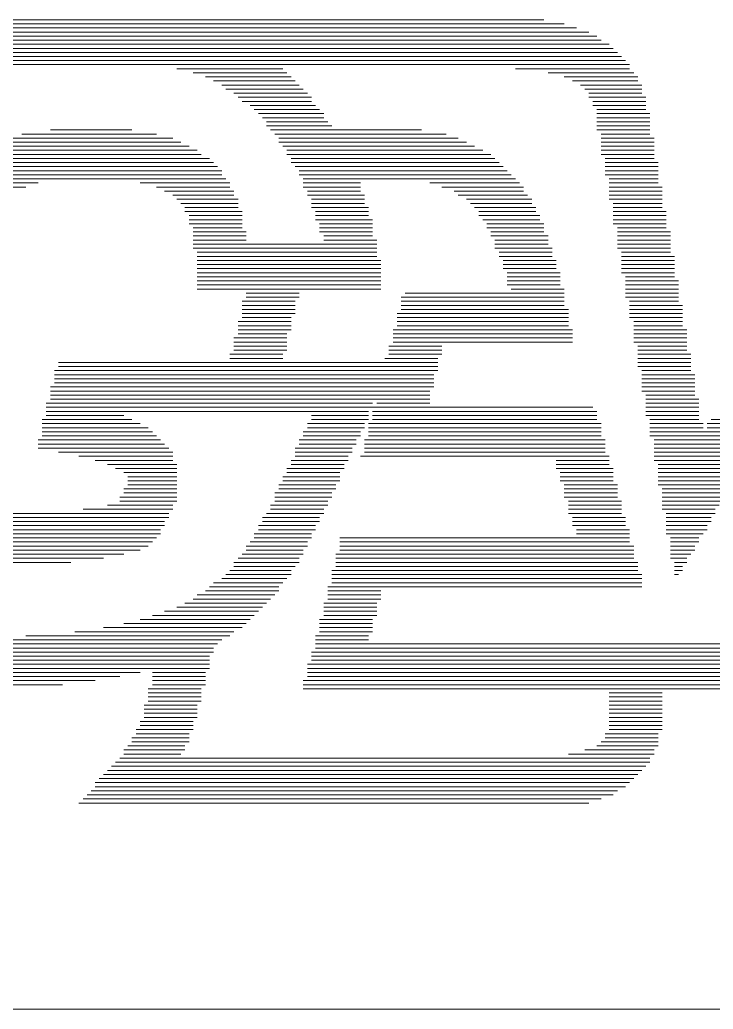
# Model space of a CAD drawing. Header units: millimetres. Extents: x -105 to 95, y -39 to 71.
# Drawn here: x 52.61 to 56.92, y -39.48 to -33.32 of the extents above; entities that cross this region are included whole.
import ezdxf

# ---------------------------------------------------------------- set-up
doc = ezdxf.new("R2010")
doc.units = ezdxf.units.MM
doc.header["$MEASUREMENT"] = 0
doc.layers.add('KeepOutLayer', color=7, linetype='Continuous')
doc.layers.add('TopOverlay', color=7, linetype='Continuous')

msp = doc.modelspace()

# ---------------------------------------------------------------- linework, layer by layer
at = {"layer": 'KeepOutLayer', "lineweight": 9}
msp.add_open_spline([(-104.7259, -39.4797), (-104.7259, -39.4797), (95.2741, -39.4797), (95.2741, -39.4797)], degree=3, dxfattribs=at)
at = {"layer": 'TopOverlay', "color": 6, "lineweight": 9}
for points in [[(52.2876, -33.3191), (52.2876, -33.3191), (55.869, -33.3191), (55.869, -33.3191)], [(52.186, -33.3699), (52.186, -33.3699), (56.0722, -33.3699), (56.0722, -33.3699)], [(52.2876, -33.3445), (52.2876, -33.3445), (55.996, -33.3445), (55.996, -33.3445)], [(52.0082, -33.4461), (52.0082, -33.4461), (56.2246, -33.4461), (56.2246, -33.4461)], [(52.059, -33.4207), (52.059, -33.4207), (56.1992, -33.4207), (56.1992, -33.4207)], [(52.1098, -33.3953), (52.1098, -33.3953), (56.1484, -33.3953), (56.1484, -33.3953)], [(51.9066, -33.4969), (51.9066, -33.4969), (56.3008, -33.4969), (56.3008, -33.4969)], [(51.9574, -33.4715), (51.9574, -33.4715), (56.2754, -33.4715), (56.2754, -33.4715)], [(51.7796, -33.5731), (51.7796, -33.5731), (56.377, -33.5731), (56.377, -33.5731)], [(51.8304, -33.5477), (51.8304, -33.5477), (56.3516, -33.5477), (56.3516, -33.5477)], [(51.8558, -33.5223), (51.8558, -33.5223), (56.3262, -33.5223), (56.3262, -33.5223)], [(51.7542, -33.5985), (51.7542, -33.5985), (56.4024, -33.5985), (56.4024, -33.5985)], [(53.583, -33.6239), (53.583, -33.6239), (54.2434, -33.6239), (54.2434, -33.6239)], [(55.6912, -33.6239), (55.6912, -33.6239), (56.4024, -33.6239), (56.4024, -33.6239)], [(53.6846, -33.6493), (53.6846, -33.6493), (54.2688, -33.6493), (54.2688, -33.6493)], [(53.7608, -33.6747), (53.7608, -33.6747), (54.2942, -33.6747), (54.2942, -33.6747)], [(55.8944, -33.6493), (55.8944, -33.6493), (56.4278, -33.6493), (56.4278, -33.6493)], [(55.996, -33.6747), (55.996, -33.6747), (56.4532, -33.6747), (56.4532, -33.6747)], [(53.8116, -33.7001), (53.8116, -33.7001), (54.3196, -33.7001), (54.3196, -33.7001)], [(53.8624, -33.7255), (53.8624, -33.7255), (54.345, -33.7255), (54.345, -33.7255)], [(53.8878, -33.7509), (53.8878, -33.7509), (54.3704, -33.7509), (54.3704, -33.7509)], [(56.0468, -33.7001), (56.0468, -33.7001), (56.4532, -33.7001), (56.4532, -33.7001)], [(56.0976, -33.7255), (56.0976, -33.7255), (56.4786, -33.7255), (56.4786, -33.7255)], [(56.123, -33.7509), (56.123, -33.7509), (56.4786, -33.7509), (56.4786, -33.7509)], [(53.9386, -33.7763), (53.9386, -33.7763), (54.3958, -33.7763), (54.3958, -33.7763)], [(53.964, -33.8017), (53.964, -33.8017), (54.4212, -33.8017), (54.4212, -33.8017)], [(56.1484, -33.7763), (56.1484, -33.7763), (56.4786, -33.7763), (56.4786, -33.7763)], [(56.1484, -33.8017), (56.1484, -33.8017), (56.504, -33.8017), (56.504, -33.8017)], [(53.9894, -33.8271), (53.9894, -33.8271), (54.4212, -33.8271), (54.4212, -33.8271)], [(54.0402, -33.8525), (54.0402, -33.8525), (54.4466, -33.8525), (54.4466, -33.8525)], [(54.0656, -33.8779), (54.0656, -33.8779), (54.472, -33.8779), (54.472, -33.8779)], [(56.1738, -33.8271), (56.1738, -33.8271), (56.504, -33.8271), (56.504, -33.8271)], [(56.1738, -33.8525), (56.1738, -33.8525), (56.504, -33.8525), (56.504, -33.8525)], [(56.1992, -33.8779), (56.1992, -33.8779), (56.504, -33.8779), (56.504, -33.8779)], [(54.091, -33.9033), (54.091, -33.9033), (54.4974, -33.9033), (54.4974, -33.9033)], [(54.1164, -33.9287), (54.1164, -33.9287), (54.4974, -33.9287), (54.4974, -33.9287)], [(56.1992, -33.9033), (56.1992, -33.9033), (56.5294, -33.9033), (56.5294, -33.9033)], [(56.1992, -33.9287), (56.1992, -33.9287), (56.5294, -33.9287), (56.5294, -33.9287)], [(52.7956, -34.0049), (52.7956, -34.0049), (53.3036, -34.0049), (53.3036, -34.0049)], [(54.1418, -33.9541), (54.1418, -33.9541), (54.5228, -33.9541), (54.5228, -33.9541)], [(54.1418, -33.9795), (54.1418, -33.9795), (54.5482, -33.9795), (54.5482, -33.9795)], [(54.1672, -34.0049), (54.1672, -34.0049), (55.107, -34.0049), (55.107, -34.0049)], [(56.1992, -33.9541), (56.1992, -33.9541), (56.5294, -33.9541), (56.5294, -33.9541)], [(56.1992, -33.9795), (56.1992, -33.9795), (56.5294, -33.9795), (56.5294, -33.9795)], [(56.1992, -34.0049), (56.1992, -34.0049), (56.5294, -34.0049), (56.5294, -34.0049)], [(52.5416, -34.0557), (52.5416, -34.0557), (53.5576, -34.0557), (53.5576, -34.0557)], [(52.6178, -34.0303), (52.6178, -34.0303), (53.456, -34.0303), (53.456, -34.0303)], [(54.1926, -34.0303), (54.1926, -34.0303), (55.2594, -34.0303), (55.2594, -34.0303)], [(54.218, -34.0557), (54.218, -34.0557), (55.3356, -34.0557), (55.3356, -34.0557)], [(56.2246, -34.0303), (56.2246, -34.0303), (56.5294, -34.0303), (56.5294, -34.0303)], [(56.2246, -34.0557), (56.2246, -34.0557), (56.5548, -34.0557), (56.5548, -34.0557)], [(52.44, -34.1065), (52.44, -34.1065), (53.6592, -34.1065), (53.6592, -34.1065)], [(52.4908, -34.0811), (52.4908, -34.0811), (53.6084, -34.0811), (53.6084, -34.0811)], [(54.218, -34.0811), (54.218, -34.0811), (55.3864, -34.0811), (55.3864, -34.0811)], [(54.2434, -34.1065), (54.2434, -34.1065), (55.4372, -34.1065), (55.4372, -34.1065)], [(56.2246, -34.0811), (56.2246, -34.0811), (56.5548, -34.0811), (56.5548, -34.0811)], [(56.2246, -34.1065), (56.2246, -34.1065), (56.5548, -34.1065), (56.5548, -34.1065)], [(52.3638, -34.1827), (52.3638, -34.1827), (53.7862, -34.1827), (53.7862, -34.1827)], [(52.3892, -34.1573), (52.3892, -34.1573), (53.7354, -34.1573), (53.7354, -34.1573)], [(52.4146, -34.1319), (52.4146, -34.1319), (53.71, -34.1319), (53.71, -34.1319)], [(54.2688, -34.1319), (54.2688, -34.1319), (55.488, -34.1319), (55.488, -34.1319)], [(54.2688, -34.1573), (54.2688, -34.1573), (55.5388, -34.1573), (55.5388, -34.1573)], [(54.2942, -34.1827), (54.2942, -34.1827), (55.5642, -34.1827), (55.5642, -34.1827)], [(56.2246, -34.1319), (56.2246, -34.1319), (56.5548, -34.1319), (56.5548, -34.1319)], [(56.2246, -34.1573), (56.2246, -34.1573), (56.5548, -34.1573), (56.5548, -34.1573)], [(56.25, -34.1827), (56.25, -34.1827), (56.5548, -34.1827), (56.5548, -34.1827)], [(52.313, -34.2335), (52.313, -34.2335), (53.837, -34.2335), (53.837, -34.2335)], [(52.3384, -34.2081), (52.3384, -34.2081), (53.8116, -34.2081), (53.8116, -34.2081)], [(54.2942, -34.2081), (54.2942, -34.2081), (55.5896, -34.2081), (55.5896, -34.2081)], [(54.3196, -34.2335), (54.3196, -34.2335), (55.615, -34.2335), (55.615, -34.2335)], [(56.25, -34.2081), (56.25, -34.2081), (56.5802, -34.2081), (56.5802, -34.2081)], [(56.25, -34.2335), (56.25, -34.2335), (56.5802, -34.2335), (56.5802, -34.2335)], [(52.2622, -34.2843), (52.2622, -34.2843), (53.8624, -34.2843), (53.8624, -34.2843)], [(52.2622, -34.3097), (52.2622, -34.3097), (53.8878, -34.3097), (53.8878, -34.3097)], [(52.2876, -34.2589), (52.2876, -34.2589), (53.8624, -34.2589), (53.8624, -34.2589)], [(54.345, -34.2589), (54.345, -34.2589), (55.6404, -34.2589), (55.6404, -34.2589)], [(54.345, -34.2843), (54.345, -34.2843), (55.6658, -34.2843), (55.6658, -34.2843)], [(54.3704, -34.3097), (54.3704, -34.3097), (55.6912, -34.3097), (55.6912, -34.3097)], [(56.25, -34.2589), (56.25, -34.2589), (56.5802, -34.2589), (56.5802, -34.2589)], [(56.25, -34.2843), (56.25, -34.2843), (56.5802, -34.2843), (56.5802, -34.2843)], [(56.2754, -34.3097), (56.2754, -34.3097), (56.5802, -34.3097), (56.5802, -34.3097)], [(52.2368, -34.3351), (52.2368, -34.3351), (52.7194, -34.3351), (52.7194, -34.3351)], [(52.2368, -34.3605), (52.2368, -34.3605), (52.6432, -34.3605), (52.6432, -34.3605)], [(53.3544, -34.3351), (53.3544, -34.3351), (53.9132, -34.3351), (53.9132, -34.3351)], [(53.456, -34.3605), (53.456, -34.3605), (53.9132, -34.3605), (53.9132, -34.3605)], [(54.3704, -34.3351), (54.3704, -34.3351), (54.726, -34.3351), (54.726, -34.3351)], [(54.3704, -34.3605), (54.3704, -34.3605), (54.726, -34.3605), (54.726, -34.3605)], [(55.1578, -34.3351), (55.1578, -34.3351), (55.7166, -34.3351), (55.7166, -34.3351)], [(55.234, -34.3605), (55.234, -34.3605), (55.742, -34.3605), (55.742, -34.3605)], [(56.2754, -34.3351), (56.2754, -34.3351), (56.5802, -34.3351), (56.5802, -34.3351)], [(56.2754, -34.3605), (56.2754, -34.3605), (56.6056, -34.3605), (56.6056, -34.3605)], [(53.5068, -34.3859), (53.5068, -34.3859), (53.9386, -34.3859), (53.9386, -34.3859)], [(53.5576, -34.4113), (53.5576, -34.4113), (53.9386, -34.4113), (53.9386, -34.4113)], [(53.583, -34.4367), (53.583, -34.4367), (53.964, -34.4367), (53.964, -34.4367)], [(54.3958, -34.3859), (54.3958, -34.3859), (54.726, -34.3859), (54.726, -34.3859)], [(54.3958, -34.4113), (54.3958, -34.4113), (54.7514, -34.4113), (54.7514, -34.4113)], [(54.4212, -34.4367), (54.4212, -34.4367), (54.7514, -34.4367), (54.7514, -34.4367)], [(55.3102, -34.3859), (55.3102, -34.3859), (55.742, -34.3859), (55.742, -34.3859)], [(55.3356, -34.4113), (55.3356, -34.4113), (55.7674, -34.4113), (55.7674, -34.4113)], [(55.3864, -34.4367), (55.3864, -34.4367), (55.7928, -34.4367), (55.7928, -34.4367)], [(56.2754, -34.3859), (56.2754, -34.3859), (56.6056, -34.3859), (56.6056, -34.3859)], [(56.2754, -34.4113), (56.2754, -34.4113), (56.6056, -34.4113), (56.6056, -34.4113)], [(56.2754, -34.4367), (56.2754, -34.4367), (56.6056, -34.4367), (56.6056, -34.4367)], [(53.6084, -34.4621), (53.6084, -34.4621), (53.964, -34.4621), (53.964, -34.4621)], [(53.6338, -34.4875), (53.6338, -34.4875), (53.964, -34.4875), (53.964, -34.4875)], [(54.4212, -34.4621), (54.4212, -34.4621), (54.7514, -34.4621), (54.7514, -34.4621)], [(54.4212, -34.4875), (54.4212, -34.4875), (54.7768, -34.4875), (54.7768, -34.4875)], [(55.4118, -34.4621), (55.4118, -34.4621), (55.7928, -34.4621), (55.7928, -34.4621)], [(55.4372, -34.4875), (55.4372, -34.4875), (55.8182, -34.4875), (55.8182, -34.4875)], [(56.3008, -34.4621), (56.3008, -34.4621), (56.6056, -34.4621), (56.6056, -34.4621)], [(56.3008, -34.4875), (56.3008, -34.4875), (56.6056, -34.4875), (56.6056, -34.4875)], [(53.6338, -34.5129), (53.6338, -34.5129), (53.9894, -34.5129), (53.9894, -34.5129)], [(53.6592, -34.5383), (53.6592, -34.5383), (53.9894, -34.5383), (53.9894, -34.5383)], [(54.4466, -34.5129), (54.4466, -34.5129), (54.7768, -34.5129), (54.7768, -34.5129)], [(54.4466, -34.5383), (54.4466, -34.5383), (54.7768, -34.5383), (54.7768, -34.5383)], [(55.4626, -34.5129), (55.4626, -34.5129), (55.8182, -34.5129), (55.8182, -34.5129)], [(55.4626, -34.5383), (55.4626, -34.5383), (55.8436, -34.5383), (55.8436, -34.5383)], [(56.3008, -34.5129), (56.3008, -34.5129), (56.631, -34.5129), (56.631, -34.5129)], [(56.3008, -34.5383), (56.3008, -34.5383), (56.631, -34.5383), (56.631, -34.5383)], [(53.6592, -34.5637), (53.6592, -34.5637), (53.9894, -34.5637), (53.9894, -34.5637)], [(53.6592, -34.5891), (53.6592, -34.5891), (53.9894, -34.5891), (53.9894, -34.5891)], [(53.6846, -34.6145), (53.6846, -34.6145), (53.9894, -34.6145), (53.9894, -34.6145)], [(54.4466, -34.5637), (54.4466, -34.5637), (54.8022, -34.5637), (54.8022, -34.5637)], [(54.472, -34.5891), (54.472, -34.5891), (54.8022, -34.5891), (54.8022, -34.5891)], [(54.472, -34.6145), (54.472, -34.6145), (54.8022, -34.6145), (54.8022, -34.6145)], [(55.488, -34.5637), (55.488, -34.5637), (55.8436, -34.5637), (55.8436, -34.5637)], [(55.5134, -34.5891), (55.5134, -34.5891), (55.869, -34.5891), (55.869, -34.5891)], [(55.5134, -34.6145), (55.5134, -34.6145), (55.869, -34.6145), (55.869, -34.6145)], [(56.3008, -34.5637), (56.3008, -34.5637), (56.631, -34.5637), (56.631, -34.5637)], [(56.3008, -34.5891), (56.3008, -34.5891), (56.631, -34.5891), (56.631, -34.5891)], [(56.3262, -34.6145), (56.3262, -34.6145), (56.631, -34.6145), (56.631, -34.6145)], [(53.6846, -34.6399), (53.6846, -34.6399), (54.0148, -34.6399), (54.0148, -34.6399)], [(53.6846, -34.6653), (53.6846, -34.6653), (54.0148, -34.6653), (54.0148, -34.6653)], [(54.472, -34.6399), (54.472, -34.6399), (54.8022, -34.6399), (54.8022, -34.6399)], [(54.4974, -34.6653), (54.4974, -34.6653), (54.8022, -34.6653), (54.8022, -34.6653)], [(55.5388, -34.6399), (55.5388, -34.6399), (55.869, -34.6399), (55.869, -34.6399)], [(55.5388, -34.6653), (55.5388, -34.6653), (55.8944, -34.6653), (55.8944, -34.6653)], [(56.3262, -34.6399), (56.3262, -34.6399), (56.6564, -34.6399), (56.6564, -34.6399)], [(56.3262, -34.6653), (56.3262, -34.6653), (56.6564, -34.6653), (56.6564, -34.6653)], [(53.6846, -34.6907), (53.6846, -34.6907), (54.0148, -34.6907), (54.0148, -34.6907)], [(53.6846, -34.7161), (53.6846, -34.7161), (54.8276, -34.7161), (54.8276, -34.7161)], [(53.6846, -34.7415), (53.6846, -34.7415), (54.8276, -34.7415), (54.8276, -34.7415)], [(54.4974, -34.6907), (54.4974, -34.6907), (54.8276, -34.6907), (54.8276, -34.6907)], [(55.5642, -34.6907), (55.5642, -34.6907), (55.8944, -34.6907), (55.8944, -34.6907)], [(55.5642, -34.7161), (55.5642, -34.7161), (55.8944, -34.7161), (55.8944, -34.7161)], [(55.5642, -34.7415), (55.5642, -34.7415), (55.9198, -34.7415), (55.9198, -34.7415)], [(56.3262, -34.6907), (56.3262, -34.6907), (56.6564, -34.6907), (56.6564, -34.6907)], [(56.3262, -34.7161), (56.3262, -34.7161), (56.6564, -34.7161), (56.6564, -34.7161)], [(56.3262, -34.7415), (56.3262, -34.7415), (56.6564, -34.7415), (56.6564, -34.7415)], [(53.71, -34.7669), (53.71, -34.7669), (54.8276, -34.7669), (54.8276, -34.7669)], [(53.71, -34.7923), (53.71, -34.7923), (54.8276, -34.7923), (54.8276, -34.7923)], [(55.5896, -34.7669), (55.5896, -34.7669), (55.9198, -34.7669), (55.9198, -34.7669)], [(55.5896, -34.7923), (55.5896, -34.7923), (55.9198, -34.7923), (55.9198, -34.7923)], [(56.3516, -34.7669), (56.3516, -34.7669), (56.6564, -34.7669), (56.6564, -34.7669)], [(56.3516, -34.7923), (56.3516, -34.7923), (56.6818, -34.7923), (56.6818, -34.7923)], [(53.71, -34.8177), (53.71, -34.8177), (54.853, -34.8177), (54.853, -34.8177)], [(53.71, -34.8431), (53.71, -34.8431), (54.853, -34.8431), (54.853, -34.8431)], [(53.71, -34.8685), (53.71, -34.8685), (54.853, -34.8685), (54.853, -34.8685)], [(55.615, -34.8177), (55.615, -34.8177), (55.9452, -34.8177), (55.9452, -34.8177)], [(55.615, -34.8431), (55.615, -34.8431), (55.9452, -34.8431), (55.9452, -34.8431)], [(55.615, -34.8685), (55.615, -34.8685), (55.9452, -34.8685), (55.9452, -34.8685)], [(56.3516, -34.8177), (56.3516, -34.8177), (56.6818, -34.8177), (56.6818, -34.8177)], [(56.3516, -34.8431), (56.3516, -34.8431), (56.6818, -34.8431), (56.6818, -34.8431)], [(56.3516, -34.8685), (56.3516, -34.8685), (56.6818, -34.8685), (56.6818, -34.8685)], [(53.71, -34.8939), (53.71, -34.8939), (54.853, -34.8939), (54.853, -34.8939)], [(53.71, -34.9193), (53.71, -34.9193), (54.853, -34.9193), (54.853, -34.9193)], [(55.6404, -34.8939), (55.6404, -34.8939), (55.9706, -34.8939), (55.9706, -34.8939)], [(55.6404, -34.9193), (55.6404, -34.9193), (55.9706, -34.9193), (55.9706, -34.9193)], [(56.3516, -34.8939), (56.3516, -34.8939), (56.6818, -34.8939), (56.6818, -34.8939)], [(56.377, -34.9193), (56.377, -34.9193), (56.6818, -34.9193), (56.6818, -34.9193)], [(53.71, -34.9447), (53.71, -34.9447), (54.853, -34.9447), (54.853, -34.9447)], [(53.71, -34.9701), (53.71, -34.9701), (54.853, -34.9701), (54.853, -34.9701)], [(55.6404, -34.9447), (55.6404, -34.9447), (55.9706, -34.9447), (55.9706, -34.9447)], [(55.6404, -34.9701), (55.6404, -34.9701), (55.9706, -34.9701), (55.9706, -34.9701)], [(56.377, -34.9447), (56.377, -34.9447), (56.7072, -34.9447), (56.7072, -34.9447)], [(56.377, -34.9701), (56.377, -34.9701), (56.7072, -34.9701), (56.7072, -34.9701)], [(53.71, -34.9955), (53.71, -34.9955), (54.853, -34.9955), (54.853, -34.9955)], [(54.0148, -35.0209), (54.0148, -35.0209), (54.345, -35.0209), (54.345, -35.0209)], [(54.0148, -35.0463), (54.0148, -35.0463), (54.345, -35.0463), (54.345, -35.0463)], [(54.98, -35.0463), (54.98, -35.0463), (55.996, -35.0463), (55.996, -35.0463)], [(55.0054, -35.0209), (55.0054, -35.0209), (55.996, -35.0209), (55.996, -35.0209)], [(55.6658, -34.9955), (55.6658, -34.9955), (55.996, -34.9955), (55.996, -34.9955)], [(56.377, -34.9955), (56.377, -34.9955), (56.7072, -34.9955), (56.7072, -34.9955)], [(56.377, -35.0209), (56.377, -35.0209), (56.7072, -35.0209), (56.7072, -35.0209)], [(56.377, -35.0463), (56.377, -35.0463), (56.7072, -35.0463), (56.7072, -35.0463)], [(53.9894, -35.0717), (53.9894, -35.0717), (54.3196, -35.0717), (54.3196, -35.0717)], [(53.9894, -35.0971), (53.9894, -35.0971), (54.3196, -35.0971), (54.3196, -35.0971)], [(54.98, -35.0717), (54.98, -35.0717), (55.996, -35.0717), (55.996, -35.0717)], [(54.98, -35.0971), (54.98, -35.0971), (55.996, -35.0971), (55.996, -35.0971)], [(56.4024, -35.0717), (56.4024, -35.0717), (56.7072, -35.0717), (56.7072, -35.0717)], [(56.4024, -35.0971), (56.4024, -35.0971), (56.7326, -35.0971), (56.7326, -35.0971)], [(53.9894, -35.1225), (53.9894, -35.1225), (54.3196, -35.1225), (54.3196, -35.1225)], [(53.9894, -35.1479), (53.9894, -35.1479), (54.3196, -35.1479), (54.3196, -35.1479)], [(53.9894, -35.1733), (53.9894, -35.1733), (54.2942, -35.1733), (54.2942, -35.1733)], [(54.9546, -35.1479), (54.9546, -35.1479), (56.0214, -35.1479), (56.0214, -35.1479)], [(54.9546, -35.1733), (54.9546, -35.1733), (56.0214, -35.1733), (56.0214, -35.1733)], [(54.98, -35.1225), (54.98, -35.1225), (56.0214, -35.1225), (56.0214, -35.1225)], [(56.4024, -35.1225), (56.4024, -35.1225), (56.7326, -35.1225), (56.7326, -35.1225)], [(56.4024, -35.1479), (56.4024, -35.1479), (56.7326, -35.1479), (56.7326, -35.1479)], [(56.4024, -35.1733), (56.4024, -35.1733), (56.7326, -35.1733), (56.7326, -35.1733)], [(53.964, -35.1987), (53.964, -35.1987), (54.2942, -35.1987), (54.2942, -35.1987)], [(53.964, -35.2241), (53.964, -35.2241), (54.2942, -35.2241), (54.2942, -35.2241)], [(54.9546, -35.1987), (54.9546, -35.1987), (56.0214, -35.1987), (56.0214, -35.1987)], [(54.9546, -35.2241), (54.9546, -35.2241), (56.0214, -35.2241), (56.0214, -35.2241)], [(56.4278, -35.1987), (56.4278, -35.1987), (56.7326, -35.1987), (56.7326, -35.1987)], [(56.4278, -35.2241), (56.4278, -35.2241), (56.7326, -35.2241), (56.7326, -35.2241)], [(53.964, -35.2495), (53.964, -35.2495), (54.2942, -35.2495), (54.2942, -35.2495)], [(53.964, -35.2749), (53.964, -35.2749), (54.2688, -35.2749), (54.2688, -35.2749)], [(54.9292, -35.2495), (54.9292, -35.2495), (56.0468, -35.2495), (56.0468, -35.2495)], [(54.9292, -35.2749), (54.9292, -35.2749), (56.0468, -35.2749), (56.0468, -35.2749)], [(56.4278, -35.2495), (56.4278, -35.2495), (56.758, -35.2495), (56.758, -35.2495)], [(56.4278, -35.2749), (56.4278, -35.2749), (56.758, -35.2749), (56.758, -35.2749)], [(53.9386, -35.3003), (53.9386, -35.3003), (54.2688, -35.3003), (54.2688, -35.3003)], [(53.9386, -35.3257), (53.9386, -35.3257), (54.2688, -35.3257), (54.2688, -35.3257)], [(53.9386, -35.3511), (53.9386, -35.3511), (54.2688, -35.3511), (54.2688, -35.3511)], [(54.9038, -35.3511), (54.9038, -35.3511), (55.234, -35.3511), (55.234, -35.3511)], [(54.9292, -35.3003), (54.9292, -35.3003), (56.0468, -35.3003), (56.0468, -35.3003)], [(54.9292, -35.3257), (54.9292, -35.3257), (56.0468, -35.3257), (56.0468, -35.3257)], [(56.4278, -35.3003), (56.4278, -35.3003), (56.758, -35.3003), (56.758, -35.3003)], [(56.4278, -35.3257), (56.4278, -35.3257), (56.758, -35.3257), (56.758, -35.3257)], [(56.4532, -35.3511), (56.4532, -35.3511), (56.758, -35.3511), (56.758, -35.3511)], [(53.9132, -35.4019), (53.9132, -35.4019), (54.2434, -35.4019), (54.2434, -35.4019)], [(53.9386, -35.3765), (53.9386, -35.3765), (54.2688, -35.3765), (54.2688, -35.3765)], [(54.9038, -35.3765), (54.9038, -35.3765), (55.234, -35.3765), (55.234, -35.3765)], [(54.9038, -35.4019), (54.9038, -35.4019), (55.234, -35.4019), (55.234, -35.4019)], [(56.4532, -35.3765), (56.4532, -35.3765), (56.758, -35.3765), (56.758, -35.3765)], [(56.4532, -35.4019), (56.4532, -35.4019), (56.7834, -35.4019), (56.7834, -35.4019)], [(52.8464, -35.4527), (52.8464, -35.4527), (55.2086, -35.4527), (55.2086, -35.4527)], [(52.8464, -35.4781), (52.8464, -35.4781), (55.2086, -35.4781), (55.2086, -35.4781)], [(53.9132, -35.4273), (53.9132, -35.4273), (54.2434, -35.4273), (54.2434, -35.4273)], [(54.8784, -35.4273), (54.8784, -35.4273), (55.2086, -35.4273), (55.2086, -35.4273)], [(56.4532, -35.4273), (56.4532, -35.4273), (56.7834, -35.4273), (56.7834, -35.4273)], [(56.4532, -35.4527), (56.4532, -35.4527), (56.7834, -35.4527), (56.7834, -35.4527)], [(56.4532, -35.4781), (56.4532, -35.4781), (56.7834, -35.4781), (56.7834, -35.4781)], [(52.821, -35.5035), (52.821, -35.5035), (55.2086, -35.5035), (55.2086, -35.5035)], [(52.821, -35.5289), (52.821, -35.5289), (55.1832, -35.5289), (55.1832, -35.5289)], [(56.4786, -35.5035), (56.4786, -35.5035), (56.7834, -35.5035), (56.7834, -35.5035)], [(56.4786, -35.5289), (56.4786, -35.5289), (56.8088, -35.5289), (56.8088, -35.5289)], [(52.7956, -35.6051), (52.7956, -35.6051), (55.1832, -35.6051), (55.1832, -35.6051)], [(52.821, -35.5543), (52.821, -35.5543), (55.1832, -35.5543), (55.1832, -35.5543)], [(52.821, -35.5797), (52.821, -35.5797), (55.1832, -35.5797), (55.1832, -35.5797)], [(56.4786, -35.5543), (56.4786, -35.5543), (56.8088, -35.5543), (56.8088, -35.5543)], [(56.4786, -35.5797), (56.4786, -35.5797), (56.8088, -35.5797), (56.8088, -35.5797)], [(56.4786, -35.6051), (56.4786, -35.6051), (56.8088, -35.6051), (56.8088, -35.6051)], [(52.7956, -35.6305), (52.7956, -35.6305), (55.1578, -35.6305), (55.1578, -35.6305)], [(52.7956, -35.6559), (52.7956, -35.6559), (55.1578, -35.6559), (55.1578, -35.6559)], [(56.4786, -35.6305), (56.4786, -35.6305), (56.8088, -35.6305), (56.8088, -35.6305)], [(56.504, -35.6559), (56.504, -35.6559), (56.8088, -35.6559), (56.8088, -35.6559)], [(52.7702, -35.7067), (52.7702, -35.7067), (54.8022, -35.7067), (54.8022, -35.7067)], [(52.7956, -35.6813), (52.7956, -35.6813), (55.1578, -35.6813), (55.1578, -35.6813)], [(54.8276, -35.7067), (54.8276, -35.7067), (55.1578, -35.7067), (55.1578, -35.7067)], [(56.504, -35.6813), (56.504, -35.6813), (56.8342, -35.6813), (56.8342, -35.6813)], [(56.504, -35.7067), (56.504, -35.7067), (56.8342, -35.7067), (56.8342, -35.7067)], [(52.7702, -35.7321), (52.7702, -35.7321), (56.1738, -35.7321), (56.1738, -35.7321)], [(52.7702, -35.7575), (52.7702, -35.7575), (54.7768, -35.7575), (54.7768, -35.7575)], [(52.7702, -35.7829), (52.7702, -35.7829), (53.2528, -35.7829), (53.2528, -35.7829)], [(54.4212, -35.7829), (54.4212, -35.7829), (54.7768, -35.7829), (54.7768, -35.7829)], [(54.8022, -35.7575), (54.8022, -35.7575), (56.1992, -35.7575), (56.1992, -35.7575)], [(54.8022, -35.7829), (54.8022, -35.7829), (56.1992, -35.7829), (56.1992, -35.7829)], [(56.504, -35.7321), (56.504, -35.7321), (56.8342, -35.7321), (56.8342, -35.7321)], [(56.504, -35.7575), (56.504, -35.7575), (56.8342, -35.7575), (56.8342, -35.7575)], [(56.504, -35.7829), (56.504, -35.7829), (56.8342, -35.7829), (56.8342, -35.7829)], [(52.7448, -35.8083), (52.7448, -35.8083), (53.3036, -35.8083), (53.3036, -35.8083)], [(52.7448, -35.8337), (52.7448, -35.8337), (53.3544, -35.8337), (53.3544, -35.8337)], [(54.3958, -35.8337), (54.3958, -35.8337), (54.7514, -35.8337), (54.7514, -35.8337)], [(54.4212, -35.8083), (54.4212, -35.8083), (54.7768, -35.8083), (54.7768, -35.8083)], [(54.7768, -35.8337), (54.7768, -35.8337), (56.2246, -35.8337), (56.2246, -35.8337)], [(54.8022, -35.8083), (54.8022, -35.8083), (56.1992, -35.8083), (56.1992, -35.8083)], [(56.5294, -35.8083), (56.5294, -35.8083), (56.8342, -35.8083), (56.8342, -35.8083)], [(56.5294, -35.8337), (56.5294, -35.8337), (56.8596, -35.8337), (56.8596, -35.8337)], [(56.885, -35.8337), (56.885, -35.8337), (57.266, -35.8337), (57.266, -35.8337)], [(56.9104, -35.8083), (56.9104, -35.8083), (57.266, -35.8083), (57.266, -35.8083)], [(52.7448, -35.8591), (52.7448, -35.8591), (53.4052, -35.8591), (53.4052, -35.8591)], [(52.7448, -35.8845), (52.7448, -35.8845), (53.4306, -35.8845), (53.4306, -35.8845)], [(52.7448, -35.9099), (52.7448, -35.9099), (53.456, -35.9099), (53.456, -35.9099)], [(54.3704, -35.8845), (54.3704, -35.8845), (54.726, -35.8845), (54.726, -35.8845)], [(54.3704, -35.9099), (54.3704, -35.9099), (54.726, -35.9099), (54.726, -35.9099)], [(54.3958, -35.8591), (54.3958, -35.8591), (54.7514, -35.8591), (54.7514, -35.8591)], [(54.7768, -35.8591), (54.7768, -35.8591), (56.2246, -35.8591), (56.2246, -35.8591)], [(54.7768, -35.8845), (54.7768, -35.8845), (56.2246, -35.8845), (56.2246, -35.8845)], [(54.7768, -35.9099), (54.7768, -35.9099), (56.2246, -35.9099), (56.2246, -35.9099)], [(56.5294, -35.8591), (56.5294, -35.8591), (56.8596, -35.8591), (56.8596, -35.8591)], [(56.5294, -35.8845), (56.5294, -35.8845), (57.2406, -35.8845), (57.2406, -35.8845)], [(56.5294, -35.9099), (56.5294, -35.9099), (57.2152, -35.9099), (57.2152, -35.9099)], [(56.885, -35.8591), (56.885, -35.8591), (57.2406, -35.8591), (57.2406, -35.8591)], [(52.7194, -35.9353), (52.7194, -35.9353), (53.4814, -35.9353), (53.4814, -35.9353)], [(52.7194, -35.9607), (52.7194, -35.9607), (53.5068, -35.9607), (53.5068, -35.9607)], [(54.345, -35.9353), (54.345, -35.9353), (54.7006, -35.9353), (54.7006, -35.9353)], [(54.345, -35.9607), (54.345, -35.9607), (54.7006, -35.9607), (54.7006, -35.9607)], [(54.7514, -35.9353), (54.7514, -35.9353), (56.25, -35.9353), (56.25, -35.9353)], [(54.7514, -35.9607), (54.7514, -35.9607), (56.25, -35.9607), (56.25, -35.9607)], [(56.5548, -35.9353), (56.5548, -35.9353), (57.1898, -35.9353), (57.1898, -35.9353)], [(56.5548, -35.9607), (56.5548, -35.9607), (57.1898, -35.9607), (57.1898, -35.9607)], [(52.7194, -35.9861), (52.7194, -35.9861), (53.5322, -35.9861), (53.5322, -35.9861)], [(52.8464, -36.0115), (52.8464, -36.0115), (53.5576, -36.0115), (53.5576, -36.0115)], [(52.9734, -36.0369), (52.9734, -36.0369), (53.5576, -36.0369), (53.5576, -36.0369)], [(54.3196, -35.9861), (54.3196, -35.9861), (54.6752, -35.9861), (54.6752, -35.9861)], [(54.3196, -36.0115), (54.3196, -36.0115), (54.6752, -36.0115), (54.6752, -36.0115)], [(54.3196, -36.0369), (54.3196, -36.0369), (54.6498, -36.0369), (54.6498, -36.0369)], [(54.726, -36.0369), (54.726, -36.0369), (56.2754, -36.0369), (56.2754, -36.0369)], [(54.7514, -35.9861), (54.7514, -35.9861), (56.25, -35.9861), (56.25, -35.9861)], [(54.7514, -36.0115), (54.7514, -36.0115), (56.25, -36.0115), (56.25, -36.0115)], [(56.5548, -35.9861), (56.5548, -35.9861), (57.1644, -35.9861), (57.1644, -35.9861)], [(56.5548, -36.0115), (56.5548, -36.0115), (57.1644, -36.0115), (57.1644, -36.0115)], [(56.5548, -36.0369), (56.5548, -36.0369), (57.139, -36.0369), (57.139, -36.0369)], [(53.075, -36.0623), (53.075, -36.0623), (53.5576, -36.0623), (53.5576, -36.0623)], [(53.1512, -36.0877), (53.1512, -36.0877), (53.583, -36.0877), (53.583, -36.0877)], [(54.2942, -36.0623), (54.2942, -36.0623), (54.6498, -36.0623), (54.6498, -36.0623)], [(54.2942, -36.0877), (54.2942, -36.0877), (54.6244, -36.0877), (54.6244, -36.0877)], [(55.9452, -36.0623), (55.9452, -36.0623), (56.2754, -36.0623), (56.2754, -36.0623)], [(55.9452, -36.0877), (55.9452, -36.0877), (56.2754, -36.0877), (56.2754, -36.0877)], [(56.5548, -36.0623), (56.5548, -36.0623), (57.139, -36.0623), (57.139, -36.0623)], [(56.5802, -36.0877), (56.5802, -36.0877), (57.1136, -36.0877), (57.1136, -36.0877)], [(53.202, -36.1131), (53.202, -36.1131), (53.583, -36.1131), (53.583, -36.1131)], [(53.2528, -36.1385), (53.2528, -36.1385), (53.583, -36.1385), (53.583, -36.1385)], [(54.2688, -36.1131), (54.2688, -36.1131), (54.6244, -36.1131), (54.6244, -36.1131)], [(54.2688, -36.1385), (54.2688, -36.1385), (54.599, -36.1385), (54.599, -36.1385)], [(55.9452, -36.1131), (55.9452, -36.1131), (56.3008, -36.1131), (56.3008, -36.1131)], [(55.9706, -36.1385), (55.9706, -36.1385), (56.3008, -36.1385), (56.3008, -36.1385)], [(56.5802, -36.1131), (56.5802, -36.1131), (57.0882, -36.1131), (57.0882, -36.1131)], [(56.5802, -36.1385), (56.5802, -36.1385), (57.0882, -36.1385), (57.0882, -36.1385)], [(53.2782, -36.1639), (53.2782, -36.1639), (53.583, -36.1639), (53.583, -36.1639)], [(53.2782, -36.1893), (53.2782, -36.1893), (53.583, -36.1893), (53.583, -36.1893)], [(53.2782, -36.2147), (53.2782, -36.2147), (53.583, -36.2147), (53.583, -36.2147)], [(54.218, -36.2147), (54.218, -36.2147), (54.5736, -36.2147), (54.5736, -36.2147)], [(54.2434, -36.1639), (54.2434, -36.1639), (54.599, -36.1639), (54.599, -36.1639)], [(54.2434, -36.1893), (54.2434, -36.1893), (54.599, -36.1893), (54.599, -36.1893)], [(55.9706, -36.1639), (55.9706, -36.1639), (56.3008, -36.1639), (56.3008, -36.1639)], [(55.9706, -36.1893), (55.9706, -36.1893), (56.3008, -36.1893), (56.3008, -36.1893)], [(55.996, -36.2147), (55.996, -36.2147), (56.3262, -36.2147), (56.3262, -36.2147)], [(56.5802, -36.1639), (56.5802, -36.1639), (57.0628, -36.1639), (57.0628, -36.1639)], [(56.5802, -36.1893), (56.5802, -36.1893), (57.0628, -36.1893), (57.0628, -36.1893)], [(56.5802, -36.2147), (56.5802, -36.2147), (57.0374, -36.2147), (57.0374, -36.2147)], [(53.2528, -36.2401), (53.2528, -36.2401), (53.583, -36.2401), (53.583, -36.2401)], [(53.2528, -36.2655), (53.2528, -36.2655), (53.583, -36.2655), (53.583, -36.2655)], [(54.1926, -36.2655), (54.1926, -36.2655), (54.5482, -36.2655), (54.5482, -36.2655)], [(54.218, -36.2401), (54.218, -36.2401), (54.5736, -36.2401), (54.5736, -36.2401)], [(55.996, -36.2401), (55.996, -36.2401), (56.3262, -36.2401), (56.3262, -36.2401)], [(55.996, -36.2655), (55.996, -36.2655), (56.3262, -36.2655), (56.3262, -36.2655)], [(56.6056, -36.2401), (56.6056, -36.2401), (57.012, -36.2401), (57.012, -36.2401)], [(56.6056, -36.2655), (56.6056, -36.2655), (57.012, -36.2655), (57.012, -36.2655)], [(53.1512, -36.3417), (53.1512, -36.3417), (53.5576, -36.3417), (53.5576, -36.3417)], [(53.2274, -36.2909), (53.2274, -36.2909), (53.583, -36.2909), (53.583, -36.2909)], [(53.2274, -36.3163), (53.2274, -36.3163), (53.583, -36.3163), (53.583, -36.3163)], [(54.1672, -36.3417), (54.1672, -36.3417), (54.5228, -36.3417), (54.5228, -36.3417)], [(54.1926, -36.2909), (54.1926, -36.2909), (54.5482, -36.2909), (54.5482, -36.2909)], [(54.1926, -36.3163), (54.1926, -36.3163), (54.5228, -36.3163), (54.5228, -36.3163)], [(55.996, -36.2909), (55.996, -36.2909), (56.3262, -36.2909), (56.3262, -36.2909)], [(56.0214, -36.3163), (56.0214, -36.3163), (56.3516, -36.3163), (56.3516, -36.3163)], [(56.0214, -36.3417), (56.0214, -36.3417), (56.3516, -36.3417), (56.3516, -36.3417)], [(56.6056, -36.2909), (56.6056, -36.2909), (56.9866, -36.2909), (56.9866, -36.2909)], [(56.6056, -36.3163), (56.6056, -36.3163), (56.9866, -36.3163), (56.9866, -36.3163)], [(56.6056, -36.3417), (56.6056, -36.3417), (56.9612, -36.3417), (56.9612, -36.3417)], [(51.7034, -36.3925), (51.7034, -36.3925), (53.5322, -36.3925), (53.5322, -36.3925)], [(52.9988, -36.3671), (52.9988, -36.3671), (53.5576, -36.3671), (53.5576, -36.3671)], [(54.1418, -36.3925), (54.1418, -36.3925), (54.4974, -36.3925), (54.4974, -36.3925)], [(54.1672, -36.3671), (54.1672, -36.3671), (54.4974, -36.3671), (54.4974, -36.3671)], [(56.0214, -36.3671), (56.0214, -36.3671), (56.3516, -36.3671), (56.3516, -36.3671)], [(56.0214, -36.3925), (56.0214, -36.3925), (56.3516, -36.3925), (56.3516, -36.3925)], [(56.6056, -36.3671), (56.6056, -36.3671), (56.9358, -36.3671), (56.9358, -36.3671)], [(56.631, -36.3925), (56.631, -36.3925), (56.9358, -36.3925), (56.9358, -36.3925)], [(51.7034, -36.4179), (51.7034, -36.4179), (53.5322, -36.4179), (53.5322, -36.4179)], [(51.7034, -36.4433), (51.7034, -36.4433), (53.5068, -36.4433), (53.5068, -36.4433)], [(51.7034, -36.4687), (51.7034, -36.4687), (53.5068, -36.4687), (53.5068, -36.4687)], [(54.091, -36.4687), (54.091, -36.4687), (54.4466, -36.4687), (54.4466, -36.4687)], [(54.1164, -36.4179), (54.1164, -36.4179), (54.472, -36.4179), (54.472, -36.4179)], [(54.1164, -36.4433), (54.1164, -36.4433), (54.472, -36.4433), (54.472, -36.4433)], [(56.0468, -36.4179), (56.0468, -36.4179), (56.377, -36.4179), (56.377, -36.4179)], [(56.0468, -36.4433), (56.0468, -36.4433), (56.377, -36.4433), (56.377, -36.4433)], [(56.0468, -36.4687), (56.0468, -36.4687), (56.377, -36.4687), (56.377, -36.4687)], [(56.631, -36.4179), (56.631, -36.4179), (56.9104, -36.4179), (56.9104, -36.4179)], [(56.631, -36.4433), (56.631, -36.4433), (56.9104, -36.4433), (56.9104, -36.4433)], [(56.631, -36.4687), (56.631, -36.4687), (56.885, -36.4687), (56.885, -36.4687)], [(51.678, -36.4941), (51.678, -36.4941), (53.4814, -36.4941), (53.4814, -36.4941)], [(51.678, -36.5195), (51.678, -36.5195), (53.4814, -36.5195), (53.4814, -36.5195)], [(54.0656, -36.5195), (54.0656, -36.5195), (54.4212, -36.5195), (54.4212, -36.5195)], [(54.091, -36.4941), (54.091, -36.4941), (54.4466, -36.4941), (54.4466, -36.4941)], [(56.0722, -36.4941), (56.0722, -36.4941), (56.4024, -36.4941), (56.4024, -36.4941)], [(56.0722, -36.5195), (56.0722, -36.5195), (56.4024, -36.5195), (56.4024, -36.5195)], [(56.631, -36.4941), (56.631, -36.4941), (56.885, -36.4941), (56.885, -36.4941)], [(56.631, -36.5195), (56.631, -36.5195), (56.8596, -36.5195), (56.8596, -36.5195)], [(51.678, -36.5449), (51.678, -36.5449), (53.456, -36.5449), (53.456, -36.5449)], [(51.678, -36.5703), (51.678, -36.5703), (53.4306, -36.5703), (53.4306, -36.5703)], [(54.0402, -36.5703), (54.0402, -36.5703), (54.3958, -36.5703), (54.3958, -36.5703)], [(54.0656, -36.5449), (54.0656, -36.5449), (54.4212, -36.5449), (54.4212, -36.5449)], [(54.599, -36.5449), (54.599, -36.5449), (56.4024, -36.5449), (56.4024, -36.5449)], [(54.599, -36.5703), (54.599, -36.5703), (56.4024, -36.5703), (56.4024, -36.5703)], [(56.6564, -36.5449), (56.6564, -36.5449), (56.8342, -36.5449), (56.8342, -36.5449)], [(56.6564, -36.5703), (56.6564, -36.5703), (56.8342, -36.5703), (56.8342, -36.5703)], [(51.6526, -36.5957), (51.6526, -36.5957), (53.4052, -36.5957), (53.4052, -36.5957)], [(51.6526, -36.6211), (51.6526, -36.6211), (53.3544, -36.6211), (53.3544, -36.6211)], [(51.6526, -36.6465), (51.6526, -36.6465), (53.2528, -36.6465), (53.2528, -36.6465)], [(53.9894, -36.6465), (53.9894, -36.6465), (54.3704, -36.6465), (54.3704, -36.6465)], [(54.0148, -36.5957), (54.0148, -36.5957), (54.3958, -36.5957), (54.3958, -36.5957)], [(54.0148, -36.6211), (54.0148, -36.6211), (54.3704, -36.6211), (54.3704, -36.6211)], [(54.5736, -36.6465), (54.5736, -36.6465), (56.4278, -36.6465), (56.4278, -36.6465)], [(54.599, -36.5957), (54.599, -36.5957), (56.4278, -36.5957), (56.4278, -36.5957)], [(54.599, -36.6211), (54.599, -36.6211), (56.4278, -36.6211), (56.4278, -36.6211)], [(56.6564, -36.5957), (56.6564, -36.5957), (56.8088, -36.5957), (56.8088, -36.5957)], [(56.6564, -36.6211), (56.6564, -36.6211), (56.8088, -36.6211), (56.8088, -36.6211)], [(56.6564, -36.6465), (56.6564, -36.6465), (56.7834, -36.6465), (56.7834, -36.6465)], [(51.6526, -36.6719), (51.6526, -36.6719), (53.1258, -36.6719), (53.1258, -36.6719)], [(51.6526, -36.6973), (51.6526, -36.6973), (52.9226, -36.6973), (52.9226, -36.6973)], [(53.9386, -36.6973), (53.9386, -36.6973), (54.345, -36.6973), (54.345, -36.6973)], [(53.964, -36.6719), (53.964, -36.6719), (54.345, -36.6719), (54.345, -36.6719)], [(54.5736, -36.6719), (54.5736, -36.6719), (56.4278, -36.6719), (56.4278, -36.6719)], [(54.5736, -36.6973), (54.5736, -36.6973), (56.4532, -36.6973), (56.4532, -36.6973)], [(56.6564, -36.6719), (56.6564, -36.6719), (56.758, -36.6719), (56.758, -36.6719)], [(56.6818, -36.6973), (56.6818, -36.6973), (56.758, -36.6973), (56.758, -36.6973)], [(53.8878, -36.7735), (53.8878, -36.7735), (54.2942, -36.7735), (54.2942, -36.7735)], [(53.9132, -36.7481), (53.9132, -36.7481), (54.2942, -36.7481), (54.2942, -36.7481)], [(53.9386, -36.7227), (53.9386, -36.7227), (54.3196, -36.7227), (54.3196, -36.7227)], [(54.5482, -36.7481), (54.5482, -36.7481), (56.4532, -36.7481), (56.4532, -36.7481)], [(54.5482, -36.7735), (54.5482, -36.7735), (56.4786, -36.7735), (56.4786, -36.7735)], [(54.5736, -36.7227), (54.5736, -36.7227), (56.4532, -36.7227), (56.4532, -36.7227)], [(56.6818, -36.7227), (56.6818, -36.7227), (56.7326, -36.7227), (56.7326, -36.7227)], [(56.6818, -36.7481), (56.6818, -36.7481), (56.7326, -36.7481), (56.7326, -36.7481)], [(56.6818, -36.7735), (56.6818, -36.7735), (56.7072, -36.7735), (56.7072, -36.7735)], [(53.8116, -36.8243), (53.8116, -36.8243), (54.2434, -36.8243), (54.2434, -36.8243)], [(53.8624, -36.7989), (53.8624, -36.7989), (54.2688, -36.7989), (54.2688, -36.7989)], [(54.5482, -36.7989), (54.5482, -36.7989), (56.4786, -36.7989), (56.4786, -36.7989)], [(54.5482, -36.8243), (54.5482, -36.8243), (56.4786, -36.8243), (56.4786, -36.8243)], [(53.71, -36.9005), (53.71, -36.9005), (54.1926, -36.9005), (54.1926, -36.9005)], [(53.7608, -36.8751), (53.7608, -36.8751), (54.218, -36.8751), (54.218, -36.8751)], [(53.7862, -36.8497), (53.7862, -36.8497), (54.218, -36.8497), (54.218, -36.8497)], [(54.5228, -36.8497), (54.5228, -36.8497), (56.4786, -36.8497), (56.4786, -36.8497)], [(54.5228, -36.8751), (54.5228, -36.8751), (54.853, -36.8751), (54.853, -36.8751)], [(54.5228, -36.9005), (54.5228, -36.9005), (54.853, -36.9005), (54.853, -36.9005)], [(53.6338, -36.9513), (53.6338, -36.9513), (54.1418, -36.9513), (54.1418, -36.9513)], [(53.6846, -36.9259), (53.6846, -36.9259), (54.1672, -36.9259), (54.1672, -36.9259)], [(54.4974, -36.9513), (54.4974, -36.9513), (54.8276, -36.9513), (54.8276, -36.9513)], [(54.5228, -36.9259), (54.5228, -36.9259), (54.853, -36.9259), (54.853, -36.9259)], [(53.5068, -37.0021), (53.5068, -37.0021), (54.091, -37.0021), (54.091, -37.0021)], [(53.583, -36.9767), (53.583, -36.9767), (54.1164, -36.9767), (54.1164, -36.9767)], [(54.4974, -36.9767), (54.4974, -36.9767), (54.8276, -36.9767), (54.8276, -36.9767)], [(54.4974, -37.0021), (54.4974, -37.0021), (54.8276, -37.0021), (54.8276, -37.0021)], [(53.2528, -37.0783), (53.2528, -37.0783), (54.0148, -37.0783), (54.0148, -37.0783)], [(53.3544, -37.0529), (53.3544, -37.0529), (54.0402, -37.0529), (54.0402, -37.0529)], [(53.4306, -37.0275), (53.4306, -37.0275), (54.0656, -37.0275), (54.0656, -37.0275)], [(54.472, -37.0529), (54.472, -37.0529), (54.8022, -37.0529), (54.8022, -37.0529)], [(54.472, -37.0783), (54.472, -37.0783), (54.8022, -37.0783), (54.8022, -37.0783)], [(54.4974, -37.0275), (54.4974, -37.0275), (54.8276, -37.0275), (54.8276, -37.0275)], [(52.948, -37.1291), (52.948, -37.1291), (53.9386, -37.1291), (53.9386, -37.1291)], [(53.1258, -37.1037), (53.1258, -37.1037), (53.9894, -37.1037), (53.9894, -37.1037)], [(54.472, -37.1037), (54.472, -37.1037), (54.8022, -37.1037), (54.8022, -37.1037)], [(54.472, -37.1291), (54.472, -37.1291), (54.8022, -37.1291), (54.8022, -37.1291)], [(50.5096, -37.2053), (50.5096, -37.2053), (53.837, -37.2053), (53.837, -37.2053)], [(50.535, -37.1799), (50.535, -37.1799), (53.8624, -37.1799), (53.8624, -37.1799)], [(52.6432, -37.1545), (52.6432, -37.1545), (53.9132, -37.1545), (53.9132, -37.1545)], [(54.4466, -37.1545), (54.4466, -37.1545), (54.7768, -37.1545), (54.7768, -37.1545)], [(54.4466, -37.1799), (54.4466, -37.1799), (54.7768, -37.1799), (54.7768, -37.1799)], [(54.4466, -37.2053), (54.4466, -37.2053), (57.4946, -37.2053), (57.4946, -37.2053)], [(50.4842, -37.2307), (50.4842, -37.2307), (53.8116, -37.2307), (53.8116, -37.2307)], [(50.4842, -37.2561), (50.4842, -37.2561), (53.8116, -37.2561), (53.8116, -37.2561)], [(54.4212, -37.2561), (54.4212, -37.2561), (57.4692, -37.2561), (57.4692, -37.2561)], [(54.4466, -37.2307), (54.4466, -37.2307), (57.4946, -37.2307), (57.4946, -37.2307)], [(50.408, -37.3323), (50.408, -37.3323), (53.7862, -37.3323), (53.7862, -37.3323)], [(50.4334, -37.3069), (50.4334, -37.3069), (53.7862, -37.3069), (53.7862, -37.3069)], [(50.4588, -37.2815), (50.4588, -37.2815), (53.7862, -37.2815), (53.7862, -37.2815)], [(54.3958, -37.3323), (54.3958, -37.3323), (57.4184, -37.3323), (57.4184, -37.3323)], [(54.4212, -37.2815), (54.4212, -37.2815), (57.4438, -37.2815), (57.4438, -37.2815)], [(54.4212, -37.3069), (54.4212, -37.3069), (57.4438, -37.3069), (57.4438, -37.3069)], [(50.3572, -37.3831), (50.3572, -37.3831), (53.3544, -37.3831), (53.3544, -37.3831)], [(50.3826, -37.3577), (50.3826, -37.3577), (53.7862, -37.3577), (53.7862, -37.3577)], [(53.4306, -37.3831), (53.4306, -37.3831), (53.7608, -37.3831), (53.7608, -37.3831)], [(54.3958, -37.3577), (54.3958, -37.3577), (57.4184, -37.3577), (57.4184, -37.3577)], [(54.3958, -37.3831), (54.3958, -37.3831), (57.393, -37.3831), (57.393, -37.3831)], [(50.3318, -37.4339), (50.3318, -37.4339), (53.075, -37.4339), (53.075, -37.4339)], [(50.3572, -37.4085), (50.3572, -37.4085), (53.2274, -37.4085), (53.2274, -37.4085)], [(53.4306, -37.4085), (53.4306, -37.4085), (53.7608, -37.4085), (53.7608, -37.4085)], [(53.4306, -37.4339), (53.4306, -37.4339), (53.7608, -37.4339), (53.7608, -37.4339)], [(54.3704, -37.4339), (54.3704, -37.4339), (57.3676, -37.4339), (57.3676, -37.4339)], [(54.3958, -37.4085), (54.3958, -37.4085), (57.3676, -37.4085), (57.3676, -37.4085)], [(50.3064, -37.4593), (50.3064, -37.4593), (52.8718, -37.4593), (52.8718, -37.4593)], [(53.4052, -37.4847), (53.4052, -37.4847), (53.7354, -37.4847), (53.7354, -37.4847)], [(53.4052, -37.5101), (53.4052, -37.5101), (53.7354, -37.5101), (53.7354, -37.5101)], [(53.4306, -37.4593), (53.4306, -37.4593), (53.7608, -37.4593), (53.7608, -37.4593)], [(54.3704, -37.4593), (54.3704, -37.4593), (57.3422, -37.4593), (57.3422, -37.4593)], [(54.3704, -37.4847), (54.3704, -37.4847), (57.3422, -37.4847), (57.3422, -37.4847)], [(56.2754, -37.5101), (56.2754, -37.5101), (56.6056, -37.5101), (56.6056, -37.5101)], [(53.4052, -37.5355), (53.4052, -37.5355), (53.7354, -37.5355), (53.7354, -37.5355)], [(53.4052, -37.5609), (53.4052, -37.5609), (53.7354, -37.5609), (53.7354, -37.5609)], [(56.2754, -37.5355), (56.2754, -37.5355), (56.6056, -37.5355), (56.6056, -37.5355)], [(56.2754, -37.5609), (56.2754, -37.5609), (56.6056, -37.5609), (56.6056, -37.5609)], [(53.3798, -37.5863), (53.3798, -37.5863), (53.71, -37.5863), (53.71, -37.5863)], [(53.3798, -37.6117), (53.3798, -37.6117), (53.71, -37.6117), (53.71, -37.6117)], [(53.3798, -37.6371), (53.3798, -37.6371), (53.71, -37.6371), (53.71, -37.6371)], [(56.2754, -37.5863), (56.2754, -37.5863), (56.6056, -37.5863), (56.6056, -37.5863)], [(56.2754, -37.6117), (56.2754, -37.6117), (56.6056, -37.6117), (56.6056, -37.6117)], [(56.2754, -37.6371), (56.2754, -37.6371), (56.6056, -37.6371), (56.6056, -37.6371)], [(53.3544, -37.6879), (53.3544, -37.6879), (53.6846, -37.6879), (53.6846, -37.6879)], [(53.3798, -37.6625), (53.3798, -37.6625), (53.71, -37.6625), (53.71, -37.6625)], [(56.2754, -37.6625), (56.2754, -37.6625), (56.6056, -37.6625), (56.6056, -37.6625)], [(56.2754, -37.6879), (56.2754, -37.6879), (56.6056, -37.6879), (56.6056, -37.6879)], [(53.329, -37.7387), (53.329, -37.7387), (53.6846, -37.7387), (53.6846, -37.7387)], [(53.329, -37.7641), (53.329, -37.7641), (53.6592, -37.7641), (53.6592, -37.7641)], [(53.3544, -37.7133), (53.3544, -37.7133), (53.6846, -37.7133), (53.6846, -37.7133)], [(56.25, -37.7641), (56.25, -37.7641), (56.5802, -37.7641), (56.5802, -37.7641)], [(56.2754, -37.7133), (56.2754, -37.7133), (56.6056, -37.7133), (56.6056, -37.7133)], [(56.2754, -37.7387), (56.2754, -37.7387), (56.6056, -37.7387), (56.6056, -37.7387)], [(53.3036, -37.7895), (53.3036, -37.7895), (53.6592, -37.7895), (53.6592, -37.7895)], [(53.3036, -37.8149), (53.3036, -37.8149), (53.6592, -37.8149), (53.6592, -37.8149)], [(56.2246, -37.8149), (56.2246, -37.8149), (56.5802, -37.8149), (56.5802, -37.8149)], [(56.25, -37.7895), (56.25, -37.7895), (56.5802, -37.7895), (56.5802, -37.7895)], [(53.2528, -37.8657), (53.2528, -37.8657), (53.6338, -37.8657), (53.6338, -37.8657)], [(53.2782, -37.8403), (53.2782, -37.8403), (53.6338, -37.8403), (53.6338, -37.8403)], [(56.123, -37.8657), (56.123, -37.8657), (56.5548, -37.8657), (56.5548, -37.8657)], [(56.1992, -37.8403), (56.1992, -37.8403), (56.5802, -37.8403), (56.5802, -37.8403)], [(53.202, -37.9419), (53.202, -37.9419), (56.5294, -37.9419), (56.5294, -37.9419)], [(53.2274, -37.9165), (53.2274, -37.9165), (56.5294, -37.9165), (56.5294, -37.9165)], [(53.2528, -37.8911), (53.2528, -37.8911), (53.6084, -37.8911), (53.6084, -37.8911)], [(56.0214, -37.8911), (56.0214, -37.8911), (56.5548, -37.8911), (56.5548, -37.8911)], [(53.1512, -37.9927), (53.1512, -37.9927), (56.4786, -37.9927), (56.4786, -37.9927)], [(53.1766, -37.9673), (53.1766, -37.9673), (56.504, -37.9673), (56.504, -37.9673)], [(53.075, -38.0689), (53.075, -38.0689), (56.4024, -38.0689), (56.4024, -38.0689)], [(53.1004, -38.0435), (53.1004, -38.0435), (56.4278, -38.0435), (56.4278, -38.0435)], [(53.1258, -38.0181), (53.1258, -38.0181), (56.4532, -38.0181), (56.4532, -38.0181)], [(53.0496, -38.1197), (53.0496, -38.1197), (56.3262, -38.1197), (56.3262, -38.1197)], [(53.075, -38.0943), (53.075, -38.0943), (56.377, -38.0943), (56.377, -38.0943)], [(52.9988, -38.1705), (52.9988, -38.1705), (56.2246, -38.1705), (56.2246, -38.1705)], [(53.0242, -38.1451), (53.0242, -38.1451), (56.3008, -38.1451), (56.3008, -38.1451)], [(52.9734, -38.1959), (52.9734, -38.1959), (56.1484, -38.1959), (56.1484, -38.1959)]]:
    msp.add_open_spline(points, degree=3, dxfattribs=at)

doc.saveas('drawing.dxf')
